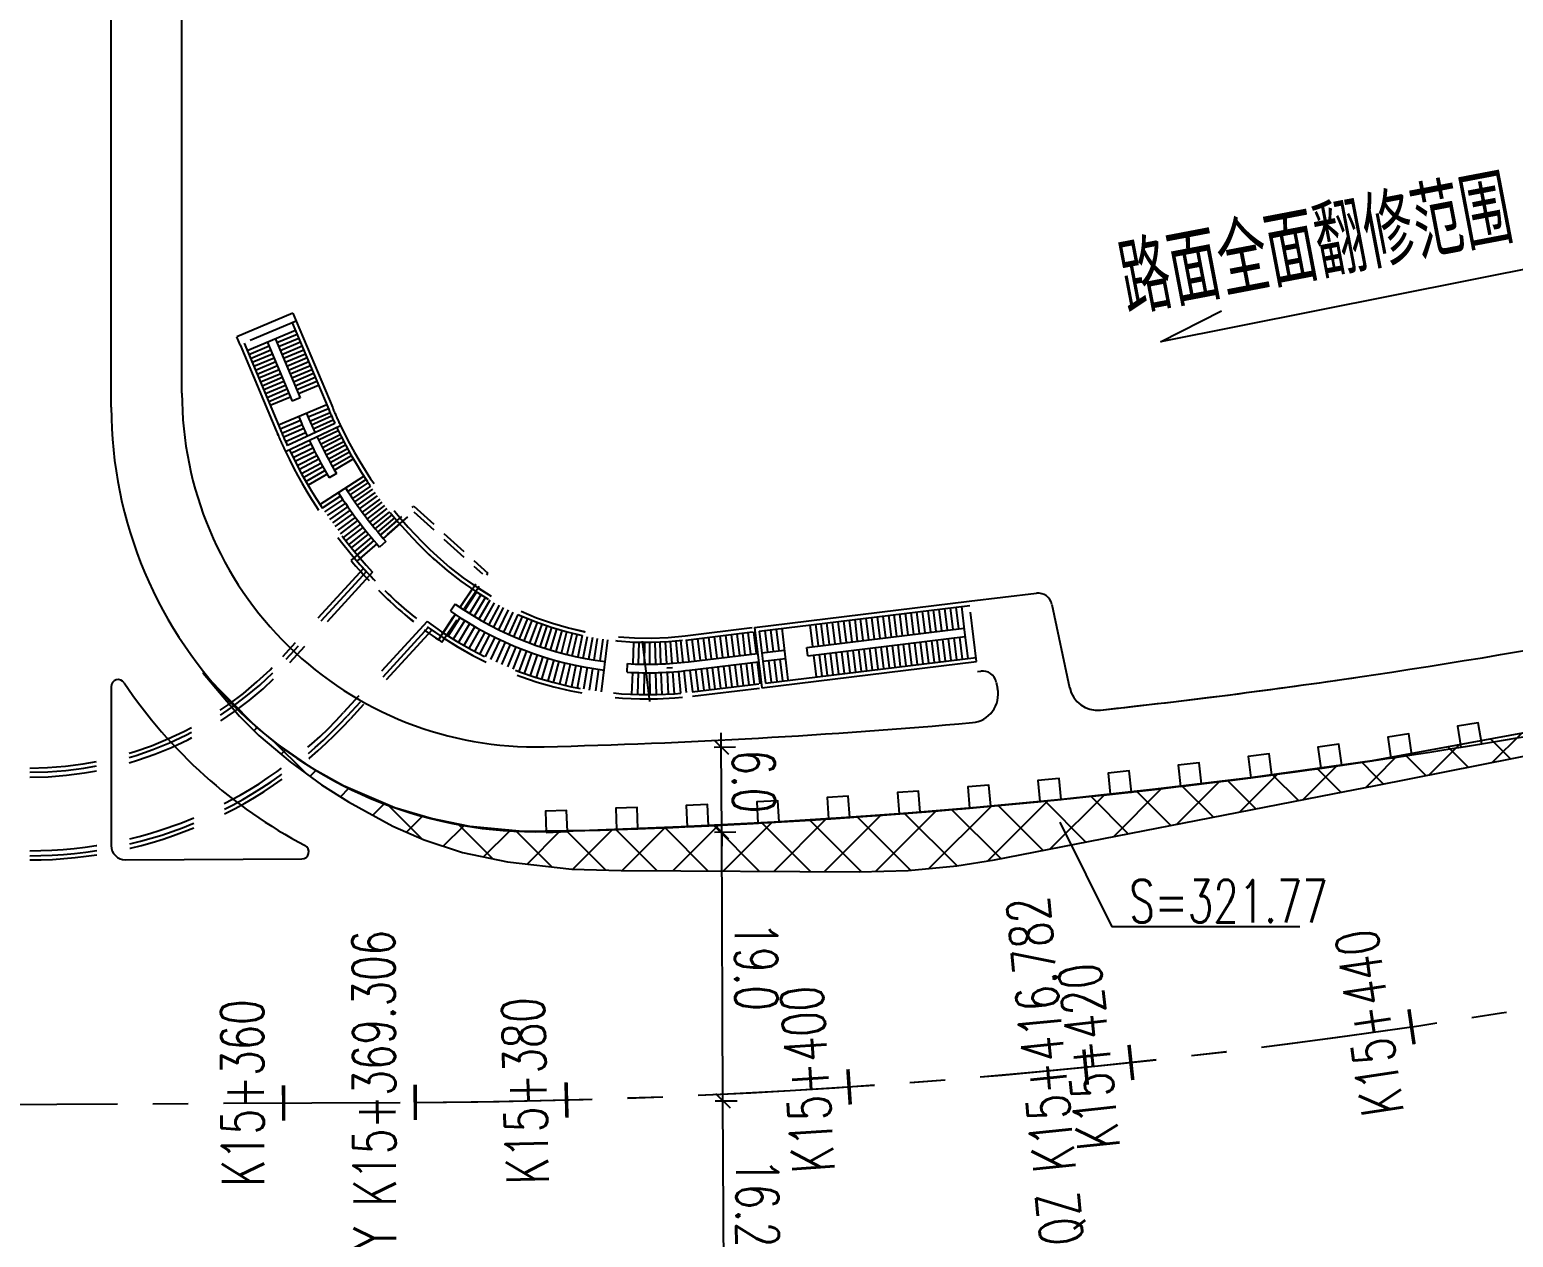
# Model space of a CAD drawing. Extents: x 113363 to 119694, y 18926 to 19620.
# Drawn here: x 119509.2 to 119614.1, y 19284 to 19369.4 of the extents above; entities that cross this region are included whole.
import ezdxf
from ezdxf.enums import TextEntityAlignment as Align

# ---------------------------------------------------------------- set-up
doc = ezdxf.new("R2010")
doc.units = 0
for name, pattern in [('CENTER', [2, 1.25, -0.25, 0.25, -0.25]), ('CONTINOUS', [0]), ('HIDDEN', [9.525, 6.35, -3.175])]:
    doc.linetypes.add(name, pattern=pattern)
for name, color, linetype in [('AXIS', 2, 'Continuous'), ('FW', 4, 'Continuous'), ('SGFW', 4, 'Continuous'), ('SZ-ZH-DIM', 7, 'Continuous'), ('人行道', 1, 'Continuous'), ('地下通道', 6, 'Continuous'), ('对应标注', 1, 'Continuous'), ('树池绿化', 3, 'Continuous'), ('横断面宽度标注', 7, 'Continuous'), ('立道牙', 5, 'Continuous'), ('计量填充层1', 30, 'Continuous'), ('路网新建立道牙', 5, 'Continuous'), ('道路修复区域', 2, 'Continuous')]:
    doc.layers.add(name, color=color, linetype=linetype)
doc.styles.add('hysztext', font='txtd.shx', dxfattribs={"width": 0.7, "bigfont": 'hztxt.shx'})
doc.styles.add('HZTXT', font='ROMANS', dxfattribs={"width": 0.75, "bigfont": 'HZTXT'})
doc.styles.add('txtd', font='txtd.shx', dxfattribs={"width": 0.7, "bigfont": 'hztxt.shx'})
doc.dimstyles.get("Standard").update_dxf_attribs({"dimtxt": 3, "dimasz": 1, "dimexe": 1, "dimexo": 0.625, "dimgap": 0.9, "dimtad": 1, "dimdsep": 46, "dimtxsty": 'txtd', "dimblk": 'OBLIQUE', "dimcen": 0.09, "dimclrd": 256, "dimadec": 0, "dimazin": 0, "dimtfac": 1, "dimtix": 1, "dimtmove": 2, "dimatfit": 3, "dimfxl": 1, "dimtolj": 1, "dimtzin": 0, "dimlwd": -1, "dimarcsym": 0})

# ---------------------------------------------------------------- blocks, each defined once
blk = doc.blocks.new('_Oblique')
at = {"color": 0, "linetype": 'ByBlock', "lineweight": -2}
blk.add_line((-0.5, -0.5), (0.5, 0.5), dxfattribs=at)
blk = doc.blocks.new('*U81')
at = {"layer": '横断面宽度标注', "color": 0, "linetype": 'CONTINOUS', "lineweight": -2, "transparency": 16777216}
for p, q in [((119557.7, 19293.64), (119559.25, 19293.65)), ((119557.78, 19277.39), (119559.33, 19277.4))]:
    blk.add_line(p, q, dxfattribs=at)
at = {"layer": '横断面宽度标注', "linetype": 'CONTINOUS', "transparency": 16777216}
blk.add_line((119558.33, 19277.39), (119558.25, 19293.64), dxfattribs=at)
for p, rotation in [((119558.25, 19293.64), 90.28595695268774), ((119558.33, 19277.39), 270.2859569526877)]:
    blk.add_blockref('_Oblique', p, dxfattribs=dict(at, rotation=rotation))
at = {"layer": '横断面宽度标注', "color": 0, "linetype": 'CONTINOUS', "transparency": 16777216, "insert": (119560.69, 19285.53), "char_height": 3, "width": 0.000000001, "attachment_point": 5, "rotation": 270.286, "style": 'txtd'}
blk.add_mtext('\\A1;16.25', dxfattribs=at)
blk = doc.blocks.new('*U84')
at = {"layer": '横断面宽度标注', "color": 0, "linetype": 'CONTINOUS', "lineweight": -2, "transparency": 16777216}
for p, q in [((119557.64, 19312.64), (119559.16, 19312.65)), ((119557.74, 19293.64), (119559.25, 19293.65))]:
    blk.add_line(p, q, dxfattribs=at)
at = {"layer": '横断面宽度标注', "linetype": 'CONTINOUS', "transparency": 16777216}
blk.add_line((119558.25, 19293.64), (119558.16, 19312.64), dxfattribs=at)
for p, rotation in [((119558.16, 19312.64), 90.28595695268774), ((119558.25, 19293.64), 270.2859569526877)]:
    blk.add_blockref('_Oblique', p, dxfattribs=dict(at, rotation=rotation))
at = {"layer": '横断面宽度标注', "color": 0, "linetype": 'CONTINOUS', "transparency": 16777216, "insert": (119560.6, 19303.15), "char_height": 3, "width": 0.000000001, "attachment_point": 5, "rotation": 270.286, "style": 'txtd'}
blk.add_mtext('\\A1;19.0', dxfattribs=at)
blk = doc.blocks.new('*U85')
at = {"layer": '横断面宽度标注', "linetype": 'CONTINOUS', "transparency": 16777216}
for p, q in [((119558.13, 19318.64), (119558.12, 19319.64)), ((119558.16, 19312.64), (119558.13, 19318.64)), ((119558.16, 19312.64), (119558.16, 19311.64))]:
    blk.add_line(p, q, dxfattribs=at)
at = {"layer": '横断面宽度标注', "color": 0, "linetype": 'CONTINOUS', "lineweight": -2, "transparency": 16777216}
for p, q in [((119557.63, 19318.64), (119559.13, 19318.65)), ((119557.66, 19312.64), (119559.16, 19312.65))]:
    blk.add_line(p, q, dxfattribs=at)
at = {"layer": '横断面宽度标注', "linetype": 'CONTINOUS', "transparency": 16777216}
for p, rotation in [((119558.13, 19318.64), 270.2859569526877), ((119558.16, 19312.64), 90.28595695268774)]:
    blk.add_blockref('_Oblique', p, dxfattribs=dict(at, rotation=rotation))
at = {"layer": '横断面宽度标注', "color": 0, "linetype": 'CONTINOUS', "transparency": 16777216, "insert": (119560.43, 19316.22), "char_height": 3, "width": 0.000000001, "attachment_point": 5, "rotation": 270.286, "style": 'txtd'}
blk.add_mtext('\\A1;6.0', dxfattribs=at)
blk = doc.blocks.new('11')
at = {"layer": '树池绿化', "linetype": 'CONTINOUS'}
blk.add_lwpolyline([(0, 0), (1.5, 0), (1.5, 1.5), (0, 1.5)], close=True, dxfattribs=at)

msp = doc.modelspace()

# ---------------------------------------------------------------- hatches: boundary and pattern name
at = {"layer": '计量填充层1'}
h = msp.add_hatch(dxfattribs=at)
h.set_pattern_fill('NET', color=256, scale=0.8, angle=45, style=0)
edge = h.paths.add_edge_path()
edge.add_line((119604.157, 19317.67), (119595.52, 19316.476))
edge.add_line((119595.52, 19316.476), (119588.83, 19315.661))
edge.add_line((119588.83, 19315.661), (119582.191, 19314.946))
edge.add_line((119582.191, 19314.946), (119576.162, 19314.377))
edge.add_line((119576.162, 19314.377), (119571.341, 19313.978))
edge.add_line((119571.341, 19313.978), (119567.328, 19313.682))
edge.add_line((119567.328, 19313.682), (119561.858, 19313.333))
edge.add_line((119561.858, 19313.333), (119555.295, 19312.998))
edge.add_line((119555.295, 19312.998), (119548.815, 19312.754))
edge.add_line((119548.815, 19312.754), (119544.105, 19312.673))
edge.add_line((119544.105, 19312.673), (119540.348, 19313.023))
edge.add_line((119540.348, 19313.023), (119537.609, 19313.585))
edge.add_line((119537.609, 19313.585), (119535.046, 19314.36))
edge.add_line((119535.046, 19314.36), (119531.411, 19315.914))
edge.add_line((119531.411, 19315.914), (119529.349, 19317.066))
edge.add_line((119529.349, 19317.066), (119526.665, 19318.915))
edge.add_line((119526.665, 19318.915), (119525.223, 19320.102))
edge.add_line((119525.223, 19320.102), (119521.511, 19323.87))
edge.add_line((119521.511, 19323.87), (119524.061, 19320.838))
edge.add_line((119524.061, 19320.838), (119525.437, 19319.472))
edge.add_line((119525.437, 19319.472), (119527.648, 19317.608))
edge.add_line((119527.648, 19317.608), (119529.872, 19315.969))
edge.add_line((119529.872, 19315.969), (119531.786, 19314.77))
edge.add_line((119531.786, 19314.77), (119534.902, 19313.059))
edge.add_line((119534.902, 19313.059), (119537.117, 19312.083))
edge.add_line((119537.117, 19312.083), (119539.832, 19311.193))
edge.add_line((119539.832, 19311.193), (119543.024, 19310.538))
edge.add_line((119543.024, 19310.538), (119547.554, 19310.013))
edge.add_line((119547.554, 19310.013), (119551.056, 19309.912))
edge.add_line((119551.056, 19309.912), (119567.904, 19309.831))
edge.add_line((119567.904, 19309.831), (119571.348, 19309.91))
edge.add_line((119571.348, 19309.91), (119574.777, 19310.241))
edge.add_line((119574.777, 19310.241), (119577.44, 19310.671))
edge.add_line((119577.44, 19310.671), (119601.375, 19315.336))
edge.add_line((119601.375, 19315.336), (119604.412, 19315.937))
at = {"layer": '道路修复区域'}
h = msp.add_hatch(dxfattribs=at)
h.set_pattern_fill('NET', color=30, scale=0.8, angle=45, style=0)
edge = h.paths.add_edge_path()
edge.add_line((119604.251, 19317.027), (119604.412, 19315.937))
edge.add_line((119604.412, 19315.937), (119638.91, 19322.76))
edge.add_line((119638.91, 19322.76), (119644.457, 19323.804))
edge.add_line((119644.457, 19323.804), (119647.627, 19324.401))
edge.add_line((119647.627, 19324.401), (119649.781, 19324.871))
edge.add_line((119649.781, 19324.871), (119651.794, 19326.133))
edge.add_line((119651.794, 19326.133), (119653.74, 19328.124))
edge.add_line((119653.74, 19328.124), (119655.349, 19331.114))
edge.add_line((119655.349, 19331.114), (119655.857, 19333.187))
edge.add_line((119655.857, 19333.187), (119655.941, 19335.727))
edge.add_line((119655.941, 19335.727), (119655.829, 19344.553))
edge.add_line((119655.829, 19344.553), (119654.9, 19344.688))
edge.add_line((119654.9, 19344.688), (119654.89, 19338.96))
edge.add_line((119654.89, 19338.96), (119654.716, 19337.171))
edge.add_line((119654.716, 19337.171), (119654.399, 19335.666))
edge.add_line((119654.399, 19335.666), (119653.912, 19334.157))
edge.add_line((119653.912, 19334.157), (119653.069, 19332.33))
edge.add_line((119653.069, 19332.33), (119651.721, 19330.277))
edge.add_line((119651.721, 19330.277), (119650.343, 19328.744))
edge.add_line((119650.343, 19328.744), (119648.645, 19327.325))
edge.add_line((119648.645, 19327.325), (119645.98, 19325.799))
edge.add_line((119645.98, 19325.799), (119642.825, 19324.799))
edge.add_line((119642.825, 19324.799), (119604.157, 19317.67))

# ---------------------------------------------------------------- linework, layer by layer
at = {"layer": 'AXIS', "color": 211, "linetype": 'CENTER', "ltscale": 10}
msp.add_line((113543.008, 19263.619), (119536.495, 19293.532), dxfattribs=at)
for end in [281.16658, 281.16658, 278.38687, 278.38687]:
    msp.add_arc((119534, 19793.526), 500, 270.28596, end, dxfattribs=at)
at = {"layer": 'FW', "linetype": 'CONTINOUS'}
for p, q in [((119617.097, 19352.851), (119589.174, 19347.296)), ((119589.174, 19347.296), (119593.489, 19349.473))]:
    msp.add_line(p, q, dxfattribs=at)
at = {"layer": 'SZ-ZH-DIM'}
for points in [[(119606.746, 19300.11, 0.25, 0.25, 0), (119607.11, 19297.636, 0.25, 0.25, 0)], [(119606.746, 19300.11, 0.25, 0.25, 0), (119607.11, 19297.636, 0.25, 0.25, 0)], [(119583.763, 19297.265, 0.25, 0.25, 0), (119584.013, 19294.777, 0.25, 0.25, 0)], [(119586.956, 19297.595, 0.25, 0.25, 0), (119587.222, 19295.109, 0.25, 0.25, 0)], [(119547.155, 19294.949, 0.25, 0.25, 0), (119547.22, 19292.45, 0.25, 0.25, 0)], [(119567.082, 19295.874, 0.25, 0.25, 0), (119567.248, 19293.38, 0.25, 0.25, 0)], [(119527.183, 19294.736, 0.25, 0.25, 0), (119527.195, 19292.236, 0.25, 0.25, 0)], [(119536.489, 19294.782, 0.25, 0.25, 0), (119536.501, 19292.282, 0.25, 0.25, 0)]]:
    msp.add_lwpolyline(points, format="xyseb", dxfattribs=at)
at = {"layer": '人行道'}
for p, q in [((119520, 19343.66), (119520, 19447.338)), ((119575.666, 19328.957), (119580.414, 19329.512)), ((119581.508, 19328.727), (119582.76, 19322.837)), ((119576.246, 19323.991), (119576.47, 19324.017)), ((119577.565, 19323.232), (119577.66, 19322.784))]:
    msp.add_line(p, q, dxfattribs=at)
for centre, radius, start, end in [((119545, 19343.66), 25, 180, 271.40073), ((119580.53, 19328.519), 1, 12.00007, 96.66809), ((119534, 19793.526), 475, 276.1553, 281.16658), ((119576.587, 19323.024), 1, 12.00007, 96.66809), ((119534, 19793.526), 475, 276.1553, 278.38687), ((119575.704, 19322.368), 2, 275.05827, 12.00007), ((119584.717, 19323.253), 2, 192.00007, 276.1553), ((119534, 19793.526), 475, 271.40073, 275.05827)]:
    msp.add_arc(centre, radius, start, end, dxfattribs=at)
at = {"layer": '地下通道', "linetype": 'Continuous', "ltscale": 0.0045}
for p, q in [((119527.844, 19349.306), (119523.88, 19347.64)), ((119527.844, 19349.306), (119528.076, 19348.753)), ((119524.112, 19347.087), (119523.88, 19347.64)), ((119528.032, 19348.083), (119524.621, 19346.65)), ((119526.603, 19347.483), (119528.346, 19343.334)), ((119528.148, 19347.807), (119526.719, 19347.206)), ((119528.265, 19347.53), (119526.836, 19346.93)), ((119526.166, 19346.974), (119524.737, 19346.374)), ((119526.282, 19346.697), (119524.853, 19346.097)), ((119526.399, 19346.421), (119524.97, 19345.821)), ((119526.05, 19347.251), (119527.793, 19343.102)), ((119528.381, 19347.254), (119526.952, 19346.653)), ((119528.497, 19346.977), (119527.068, 19346.377)), ((119528.613, 19346.701), (119527.184, 19346.1)), ((119528.729, 19346.424), (119527.3, 19345.824)), ((119526.515, 19346.144), (119525.086, 19345.544)), ((119526.631, 19345.868), (119525.202, 19345.267)), ((119526.747, 19345.591), (119525.318, 19344.991)), ((119526.864, 19345.315), (119525.435, 19344.714)), ((119528.846, 19346.147), (119527.417, 19345.547)), ((119528.962, 19345.871), (119527.533, 19345.27)), ((119529.078, 19345.594), (119527.649, 19344.994)), ((119529.194, 19345.318), (119527.765, 19344.717)), ((119526.98, 19345.038), (119525.551, 19344.438)), ((119527.096, 19344.761), (119525.667, 19344.161)), ((119527.212, 19344.485), (119525.783, 19343.884)), ((119529.31, 19345.041), (119527.882, 19344.441)), ((119529.427, 19344.765), (119527.998, 19344.164)), ((119529.543, 19344.488), (119528.114, 19343.888)), ((119527.328, 19344.208), (119525.899, 19343.608)), ((119527.445, 19343.932), (119526.016, 19343.331)), ((119527.561, 19343.655), (119526.132, 19343.055)), ((119527.677, 19343.379), (119526.248, 19342.778)), ((119528.346, 19343.334), (119527.793, 19343.102)), ((119529.659, 19344.211), (119528.23, 19343.611)), ((119530.24, 19342.829), (119526.829, 19341.395)), ((119530.356, 19342.552), (119528.927, 19341.952)), ((119529.044, 19341.677), (119530.468, 19342.288)), ((119528.374, 19341.719), (119526.945, 19341.119)), ((119527.068, 19340.83), (119528.492, 19341.441)), ((119528.613, 19341.163), (119527.194, 19340.539)), ((119530.581, 19342.029), (119529.162, 19341.405)), ((119529.283, 19341.133), (119530.696, 19341.771)), ((119527.323, 19340.249), (119528.736, 19340.887)), ((119574.708, 19328.538), (119574.895, 19326.999)), ((119575.105, 19328.586), (119575.328, 19326.75)), ((119566.369, 19327.522), (119566.557, 19325.984)), ((119566.766, 19327.571), (119566.954, 19326.032)), ((119567.163, 19327.619), (119567.351, 19326.081)), ((119567.56, 19327.668), (119567.748, 19326.129)), ((119567.957, 19327.716), (119568.145, 19326.177)), ((119568.355, 19327.764), (119568.542, 19326.226)), ((119568.752, 19327.813), (119568.939, 19326.274)), ((119569.149, 19327.861), (119569.336, 19326.322)), ((119569.546, 19327.909), (119569.733, 19326.371)), ((119569.943, 19327.958), (119570.13, 19326.419)), ((119570.34, 19328.006), (119570.527, 19326.467)), ((119570.737, 19328.054), (119570.924, 19326.516)), ((119571.134, 19328.103), (119571.321, 19326.564)), ((119571.531, 19328.151), (119571.718, 19326.613)), ((119571.928, 19328.2), (119572.116, 19326.661)), ((119572.325, 19328.248), (119572.513, 19326.709)), ((119572.722, 19328.296), (119572.91, 19326.758)), ((119573.119, 19328.345), (119573.307, 19326.806)), ((119573.516, 19328.393), (119573.704, 19326.854)), ((119573.913, 19328.441), (119574.101, 19326.903)), ((119574.31, 19328.49), (119574.498, 19326.951)), ((119561.207, 19326.894), (119561.395, 19325.355)), ((119561.604, 19326.942), (119561.792, 19325.403)), ((119562.001, 19326.99), (119562.189, 19325.452)), ((119562.399, 19327.039), (119562.846, 19323.366)), ((119564.174, 19325.694), (119575.292, 19327.048)), ((119564.247, 19325.098), (119575.364, 19326.452)), ((119564.384, 19327.281), (119564.571, 19325.742)), ((119564.781, 19327.329), (119564.968, 19325.79)), ((119565.178, 19327.377), (119565.365, 19325.839)), ((119565.575, 19327.426), (119565.762, 19325.887)), ((119565.972, 19327.474), (119566.16, 19325.935)), ((119575.328, 19326.75), (119575.552, 19324.914)), ((119564.247, 19325.098), (119564.174, 19325.694)), ((119566.629, 19325.388), (119566.817, 19323.85)), ((119567.026, 19325.437), (119567.214, 19323.898)), ((119567.423, 19325.485), (119567.611, 19323.946)), ((119567.82, 19325.533), (119568.008, 19323.995)), ((119568.217, 19325.582), (119568.405, 19324.043)), ((119568.614, 19325.63), (119568.802, 19324.091)), ((119569.012, 19325.678), (119569.199, 19324.14)), ((119569.409, 19325.727), (119569.596, 19324.188)), ((119569.806, 19325.775), (119569.993, 19324.236)), ((119570.203, 19325.823), (119570.39, 19324.285)), ((119570.6, 19325.872), (119570.787, 19324.333)), ((119570.997, 19325.92), (119571.184, 19324.382)), ((119571.394, 19325.969), (119571.581, 19324.43)), ((119571.791, 19326.017), (119571.978, 19324.478)), ((119572.188, 19326.065), (119572.375, 19324.527)), ((119572.585, 19326.114), (119572.773, 19324.575)), ((119572.982, 19326.162), (119573.17, 19324.623)), ((119573.379, 19326.21), (119573.567, 19324.672)), ((119573.776, 19326.259), (119573.964, 19324.72)), ((119574.173, 19326.307), (119574.361, 19324.769)), ((119574.57, 19326.356), (119574.758, 19324.817)), ((119574.968, 19326.404), (119575.155, 19324.865)), ((119561.467, 19324.759), (119561.655, 19323.221)), ((119561.864, 19324.808), (119562.052, 19323.269)), ((119562.261, 19324.856), (119562.449, 19323.318)), ((119564.644, 19325.146), (119564.831, 19323.608)), ((119565.041, 19325.195), (119565.228, 19323.656)), ((119565.438, 19325.243), (119565.625, 19323.704)), ((119565.835, 19325.291), (119566.022, 19323.753)), ((119566.232, 19325.34), (119566.42, 19323.801))]:
    msp.add_line(p, q, dxfattribs=at)
at = {"layer": '地下通道', "linetype": 'HIDDEN', "ltscale": 0.555}
for p, q in [((119528.076, 19348.753), (119524.112, 19347.087)), ((119576.182, 19324.688), (119575.666, 19328.957))]:
    msp.add_line(p, q, dxfattribs=at)
at = {"layer": '地下通道', "linetype": 'Continuous', "ltscale": 5}
for p, q in [((119527.8, 19348.637), (119530.379, 19342.497)), ((119528.076, 19348.753), (119530.656, 19342.614)), ((119524.112, 19347.087), (119526.692, 19340.948)), ((119524.389, 19347.203), (119526.968, 19341.064))]:
    msp.add_line(p, q, dxfattribs=at)
at = {"layer": '地下通道'}
for p, q in [((119527.319, 19339.544), (119531.204, 19341.386)), ((119530.813, 19341.514), (119527.455, 19339.96))]:
    msp.add_line(p, q, dxfattribs=at)
at = {"layer": '地下通道', "ltscale": 0.0045}
for p, q in [((119531.055, 19341.003), (119529.661, 19340.326)), ((119529.792, 19340.059), (119531.18, 19340.749)), ((119531.307, 19340.497), (119529.926, 19339.794)), ((119530.062, 19339.529), (119531.437, 19340.245)), ((119529.121, 19340.064), (119527.727, 19339.387)), ((119527.867, 19339.102), (119529.255, 19339.792)), ((119529.391, 19339.522), (119528.01, 19338.819)), ((119528.155, 19338.537), (119529.53, 19339.252)), ((119531.568, 19339.995), (119530.2, 19339.266)), ((119530.341, 19339.005), (119531.702, 19339.746)), ((119531.839, 19339.499), (119530.485, 19338.745)), ((119530.63, 19338.486), (119531.977, 19339.252)), ((119529.671, 19338.984), (119528.303, 19338.256)), ((119528.453, 19337.976), (119529.814, 19338.718)), ((119529.96, 19338.453), (119528.606, 19337.699)), ((119528.762, 19337.422), (119530.109, 19338.189)), ((119530.927, 19337.976), (119530.408, 19337.674)), ((119532.118, 19339.007), (119530.779, 19338.228)), ((119530.26, 19337.926), (119528.92, 19337.147)), ((119529.749, 19335.795), (119532.857, 19337.802)), ((119533.012, 19337.566), (119531.718, 19336.712)), ((119531.883, 19336.465), (119533.169, 19337.33)), ((119533.327, 19337.097), (119532.05, 19336.219)), ((119531.217, 19336.382), (119529.923, 19335.529)), ((119530.099, 19335.265), (119531.385, 19336.13)), ((119531.555, 19335.88), (119530.277, 19335.003)), ((119532.219, 19335.975), (119533.489, 19336.864)), ((119533.652, 19336.633), (119532.391, 19335.732)), ((119532.564, 19335.491), (119533.817, 19336.404)), ((119533.985, 19336.176), (119532.741, 19335.252)), ((119532.919, 19335.014), (119534.154, 19335.95)), ((119530.458, 19334.742), (119531.727, 19335.631)), ((119531.902, 19335.384), (119530.641, 19334.483)), ((119530.827, 19334.225), (119532.079, 19335.138)), ((119532.259, 19334.894), (119531.015, 19333.97)), ((119534.326, 19335.726), (119533.099, 19334.778)), ((119533.282, 19334.544), (119534.5, 19335.503)), ((119534.676, 19335.281), (119533.467, 19334.311)), ((119533.654, 19334.08), (119534.854, 19335.062)), ((119535.034, 19334.844), (119533.844, 19333.851)), ((119531.205, 19333.716), (119532.441, 19334.652)), ((119532.625, 19334.411), (119531.398, 19333.464)), ((119531.593, 19333.214), (119532.811, 19334.173)), ((119532.999, 19333.936), (119531.79, 19332.965)), ((119534.035, 19333.624), (119535.216, 19334.628)), ((119535.4, 19334.413), (119534.228, 19333.398)), ((119531.99, 19332.719), (119533.19, 19333.7)), ((119533.383, 19333.467), (119532.192, 19332.474)), ((119532.397, 19332.232), (119533.578, 19333.235)), ((119533.775, 19333.005), (119532.603, 19331.991)), ((119534.424, 19333.175), (119533.97, 19332.782)), ((119540.515, 19329.808), (119539.654, 19328.518)), ((119539.985, 19328.302), (119540.824, 19329.605)), ((119539.324, 19328.743), (119538.99, 19328.244)), ((119541.136, 19329.407), (119540.319, 19328.091)), ((119540.656, 19327.885), (119541.452, 19329.215)), ((119541.77, 19329.028), (119540.996, 19327.685)), ((119541.34, 19327.491), (119542.092, 19328.847)), ((119542.416, 19328.67), (119541.688, 19327.302)), ((119539.321, 19328.019), (119538.46, 19326.73)), ((119538.82, 19326.494), (119539.66, 19327.797)), ((119540.002, 19327.581), (119539.184, 19326.264)), ((119542.038, 19327.119), (119542.744, 19328.499)), ((119543.074, 19328.334), (119542.391, 19326.942)), ((119542.747, 19326.771), (119543.407, 19328.174)), ((119543.742, 19328.019), (119543.106, 19326.606)), ((119543.467, 19326.447), (119544.08, 19327.87)), ((119544.421, 19327.727), (119543.831, 19326.293)), ((119544.198, 19326.146), (119544.764, 19327.589)), ((119539.552, 19326.04), (119540.348, 19327.37)), ((119540.697, 19327.165), (119539.923, 19325.822)), ((119540.298, 19325.61), (119541.05, 19326.966)), ((119541.405, 19326.773), (119540.677, 19325.405)), ((119541.058, 19325.205), (119541.764, 19326.585)), ((119545.109, 19327.457), (119544.567, 19326.005)), ((119544.938, 19325.87), (119545.456, 19327.331)), ((119545.805, 19327.21), (119545.311, 19325.741)), ((119545.687, 19325.618), (119546.156, 19327.096)), ((119546.064, 19325.502), (119546.509, 19326.987)), ((119546.864, 19326.884), (119546.444, 19325.392)), ((119546.825, 19325.288), (119547.22, 19326.787)), ((119547.578, 19326.695), (119547.208, 19325.19)), ((119547.592, 19325.099), (119547.938, 19326.61)), ((119548.298, 19326.531), (119547.978, 19325.014)), ((119548.365, 19324.936), (119548.66, 19326.457)), ((119557.634, 19326.458), (119557.821, 19324.92)), ((119558.031, 19326.507), (119558.218, 19324.968)), ((119558.428, 19326.555), (119558.615, 19325.016)), ((119558.825, 19326.603), (119559.012, 19325.065)), ((119559.222, 19326.652), (119559.409, 19325.113)), ((119559.619, 19326.7), (119559.806, 19325.162)), ((119560.016, 19326.749), (119560.204, 19325.21)), ((119560.413, 19326.797), (119560.601, 19325.258)), ((119542.126, 19326.404), (119541.443, 19325.012)), ((119541.831, 19324.826), (119542.491, 19326.228)), ((119542.859, 19326.059), (119542.223, 19324.646)), ((119542.617, 19324.472), (119543.23, 19325.896)), ((119543.603, 19325.738), (119543.013, 19324.305)), ((119543.413, 19324.144), (119543.979, 19325.588)), ((119544.357, 19325.443), (119543.815, 19323.991)), ((119549.023, 19326.39), (119548.753, 19324.864)), ((119549.143, 19324.798), (119549.388, 19326.329)), ((119549.753, 19326.273), (119549.534, 19324.739)), ((119549.656, 19322.553), (119550.119, 19326.224)), ((119551.893, 19324.52), (119551.959, 19326.069)), ((119552.287, 19324.507), (119552.328, 19326.056)), ((119552.697, 19326.05), (119552.682, 19324.5)), ((119553.077, 19324.499), (119553.067, 19326.049)), ((119553.436, 19326.055), (119553.472, 19324.505)), ((119553.867, 19324.518), (119553.805, 19326.066)), ((119554.174, 19326.084), (119554.262, 19324.537)), ((119554.656, 19324.562), (119554.543, 19326.108)), ((119554.911, 19326.138), (119555.05, 19324.594)), ((119555.443, 19324.633), (119555.279, 19326.174)), ((119555.648, 19326.217), (119555.836, 19324.678)), ((119556.045, 19326.265), (119556.233, 19324.726)), ((119556.443, 19326.313), (119556.63, 19324.775)), ((119556.84, 19326.362), (119557.027, 19324.823)), ((119557.237, 19326.41), (119557.424, 19324.871)), ((119544.22, 19323.843), (119544.738, 19325.304)), ((119545.12, 19325.172), (119544.627, 19323.703)), ((119545.505, 19325.047), (119545.036, 19323.569)), ((119545.448, 19323.442), (119545.892, 19324.927)), ((119546.281, 19324.814), (119545.861, 19323.322)), ((119546.277, 19323.209), (119546.672, 19324.708)), ((119547.064, 19324.608), (119546.694, 19323.103)), ((119547.113, 19323.003), (119547.458, 19324.514)), ((119547.854, 19324.427), (119547.533, 19322.911)), ((119547.955, 19322.825), (119548.251, 19324.347)), ((119551.468, 19323.941), (119551.493, 19324.541)), ((119558.291, 19324.373), (119558.478, 19322.834)), ((119558.688, 19324.421), (119558.875, 19322.882)), ((119559.085, 19324.469), (119559.272, 19322.931)), ((119559.482, 19324.518), (119559.669, 19322.979)), ((119559.879, 19324.566), (119560.066, 19323.027)), ((119560.276, 19324.614), (119560.464, 19323.076)), ((119560.673, 19324.663), (119560.861, 19323.124)), ((119548.649, 19324.273), (119548.379, 19322.747)), ((119548.803, 19322.675), (119549.048, 19324.206)), ((119549.449, 19324.145), (119549.229, 19322.611)), ((119551.801, 19322.372), (119551.867, 19323.921)), ((119552.231, 19322.357), (119552.272, 19323.907)), ((119552.677, 19323.9), (119552.662, 19322.35)), ((119553.092, 19322.349), (119553.082, 19323.899)), ((119553.487, 19323.905), (119553.523, 19322.356)), ((119553.953, 19322.369), (119553.891, 19323.918)), ((119554.279, 19324.237), (119554.678, 19324.263)), ((119554.296, 19323.938), (119554.383, 19322.39)), ((119554.813, 19322.418), (119554.7, 19323.964)), ((119555.103, 19323.997), (119555.242, 19322.453)), ((119555.671, 19322.495), (119555.507, 19324.036)), ((119555.908, 19324.082), (119556.096, 19322.544)), ((119556.305, 19324.131), (119556.493, 19322.592)), ((119556.703, 19324.179), (119556.89, 19322.64)), ((119557.1, 19324.227), (119557.287, 19322.689)), ((119557.497, 19324.276), (119557.684, 19322.737)), ((119557.894, 19324.324), (119558.081, 19322.786))]:
    msp.add_line(p, q, dxfattribs=at)
at = {"layer": '地下通道', "linetype": 'HIDDEN', "ltscale": 0.3}
for p, q in [((119531.954, 19331.826), (119536.387, 19335.664)), ((119532.376, 19331.794), (119536.383, 19335.264)), ((119536.383, 19335.264), (119541.237, 19330.889)), ((119536.387, 19335.664), (119541.631, 19330.938)), ((119538.127, 19326.231), (119541.237, 19330.889)), ((119538.377, 19326.065), (119541.631, 19330.938))]:
    msp.add_line(p, q, dxfattribs=at)
at = {"layer": '地下通道', "linetype": 'HIDDEN', "ltscale": 0.75}
for p, q in [((119532.835, 19331.275), (119527.113, 19325.03)), ((119533.038, 19331.052), (119527.334, 19324.827)), ((119533.48, 19331.017), (119527.592, 19324.591)), ((119537.335, 19327.526), (119531.426, 19321.078)), ((119537.414, 19327.095), (119531.684, 19320.841)), ((119537.659, 19326.918), (119531.905, 19320.639)), ((119555.577, 19326.51), (119560.476, 19327.107)), ((119555.613, 19326.212), (119560.512, 19326.809)), ((119556.061, 19322.539), (119560.96, 19323.136)), ((119556.097, 19322.242), (119560.996, 19322.838))]:
    msp.add_line(p, q, dxfattribs=at)
at = {"layer": '地下通道', "linetype": 'Continuous', "ltscale": 0.08}
for p, q in [((119560.476, 19327.107), (119575.666, 19328.957)), ((119560.81, 19326.845), (119575.702, 19328.659)), ((119560.476, 19327.107), (119560.996, 19322.838)), ((119560.81, 19326.845), (119561.258, 19323.172)), ((119552.535, 19326.14), (119553.055, 19321.871)), ((119560.996, 19322.838), (119576.182, 19324.688)), ((119561.258, 19323.172), (119576.146, 19324.986))]:
    msp.add_line(p, q, dxfattribs=at)
at = {"layer": '地下通道', "linetype": 'Continuous', "ltscale": 0.0045}
for points in [[(119527.844, 19349.306), (119523.88, 19347.64)], [(119527.844, 19349.306), (119528.076, 19348.753)], [(119524.112, 19347.087), (119523.88, 19347.64)], [(119528.032, 19348.083), (119524.621, 19346.65)], [(119526.603, 19347.483), (119528.346, 19343.334)], [(119528.148, 19347.807), (119526.719, 19347.206)], [(119528.265, 19347.53), (119526.836, 19346.93)], [(119526.166, 19346.974), (119524.737, 19346.374)], [(119526.282, 19346.697), (119524.853, 19346.097)], [(119526.399, 19346.421), (119524.97, 19345.821)], [(119526.05, 19347.251), (119527.793, 19343.102)], [(119528.381, 19347.254), (119526.952, 19346.653)], [(119528.497, 19346.977), (119527.068, 19346.377)], [(119528.613, 19346.701), (119527.184, 19346.1)], [(119528.729, 19346.424), (119527.3, 19345.824)], [(119526.515, 19346.144), (119525.086, 19345.544)], [(119526.631, 19345.868), (119525.202, 19345.267)], [(119526.747, 19345.591), (119525.318, 19344.991)], [(119526.864, 19345.315), (119525.435, 19344.714)], [(119528.846, 19346.147), (119527.417, 19345.547)], [(119528.962, 19345.871), (119527.533, 19345.27)], [(119529.078, 19345.594), (119527.649, 19344.994)], [(119529.194, 19345.318), (119527.765, 19344.717)], [(119526.98, 19345.038), (119525.551, 19344.438)], [(119527.096, 19344.761), (119525.667, 19344.161)], [(119527.212, 19344.485), (119525.783, 19343.884)], [(119529.31, 19345.041), (119527.882, 19344.441)], [(119529.427, 19344.765), (119527.998, 19344.164)], [(119529.543, 19344.488), (119528.114, 19343.888)], [(119527.328, 19344.208), (119525.899, 19343.608)], [(119527.445, 19343.932), (119526.016, 19343.331)], [(119527.561, 19343.655), (119526.132, 19343.055)], [(119527.677, 19343.379), (119526.248, 19342.778)], [(119528.346, 19343.334), (119527.793, 19343.102)], [(119529.659, 19344.211), (119528.23, 19343.611)], [(119530.24, 19342.829), (119526.829, 19341.395)], [(119530.356, 19342.552), (119528.927, 19341.952)], [(119529.044, 19341.677), (119530.468, 19342.288)], [(119528.374, 19341.719), (119526.945, 19341.119)], [(119527.068, 19340.83), (119528.492, 19341.441)], [(119528.613, 19341.163), (119527.194, 19340.539)], [(119530.581, 19342.029), (119529.162, 19341.405)], [(119529.283, 19341.133), (119530.696, 19341.771)], [(119527.323, 19340.249), (119528.736, 19340.887)], [(119574.708, 19328.538), (119574.895, 19326.999)], [(119575.105, 19328.586), (119575.328, 19326.75)], [(119566.369, 19327.522), (119566.557, 19325.984)], [(119566.766, 19327.571), (119566.954, 19326.032)], [(119567.163, 19327.619), (119567.351, 19326.081)], [(119567.56, 19327.668), (119567.748, 19326.129)], [(119567.957, 19327.716), (119568.145, 19326.177)], [(119568.355, 19327.764), (119568.542, 19326.226)], [(119568.752, 19327.813), (119568.939, 19326.274)], [(119569.149, 19327.861), (119569.336, 19326.322)], [(119569.546, 19327.909), (119569.733, 19326.371)], [(119569.943, 19327.958), (119570.13, 19326.419)], [(119570.34, 19328.006), (119570.527, 19326.467)], [(119570.737, 19328.054), (119570.924, 19326.516)], [(119571.134, 19328.103), (119571.321, 19326.564)], [(119571.531, 19328.151), (119571.718, 19326.613)], [(119571.928, 19328.2), (119572.116, 19326.661)], [(119572.325, 19328.248), (119572.513, 19326.709)], [(119572.722, 19328.296), (119572.91, 19326.758)], [(119573.119, 19328.345), (119573.307, 19326.806)], [(119573.516, 19328.393), (119573.704, 19326.854)], [(119573.913, 19328.441), (119574.101, 19326.903)], [(119574.31, 19328.49), (119574.498, 19326.951)], [(119561.207, 19326.894), (119561.395, 19325.355)], [(119561.604, 19326.942), (119561.792, 19325.403)], [(119562.001, 19326.99), (119562.189, 19325.452)], [(119562.399, 19327.039), (119562.846, 19323.366)], [(119564.174, 19325.694), (119575.292, 19327.048)], [(119564.247, 19325.098), (119575.364, 19326.452)], [(119564.384, 19327.281), (119564.571, 19325.742)], [(119564.781, 19327.329), (119564.968, 19325.79)], [(119565.178, 19327.377), (119565.365, 19325.839)], [(119565.575, 19327.426), (119565.762, 19325.887)], [(119565.972, 19327.474), (119566.16, 19325.935)], [(119575.328, 19326.75), (119575.552, 19324.914)], [(119560.998, 19325.307), (119562.586, 19325.5)], [(119560.998, 19325.307), (119562.586, 19325.5)], [(119564.247, 19325.098), (119564.174, 19325.694)], [(119566.629, 19325.388), (119566.817, 19323.85)], [(119567.026, 19325.437), (119567.214, 19323.898)], [(119567.423, 19325.485), (119567.611, 19323.946)], [(119567.82, 19325.533), (119568.008, 19323.995)], [(119568.217, 19325.582), (119568.405, 19324.043)], [(119568.614, 19325.63), (119568.802, 19324.091)], [(119569.012, 19325.678), (119569.199, 19324.14)], [(119569.409, 19325.727), (119569.596, 19324.188)], [(119569.806, 19325.775), (119569.993, 19324.236)], [(119570.203, 19325.823), (119570.39, 19324.285)], [(119570.6, 19325.872), (119570.787, 19324.333)], [(119570.997, 19325.92), (119571.184, 19324.382)], [(119571.394, 19325.969), (119571.581, 19324.43)], [(119571.791, 19326.017), (119571.978, 19324.478)], [(119572.188, 19326.065), (119572.375, 19324.527)], [(119572.585, 19326.114), (119572.773, 19324.575)], [(119572.982, 19326.162), (119573.17, 19324.623)], [(119573.379, 19326.21), (119573.567, 19324.672)], [(119573.776, 19326.259), (119573.964, 19324.72)], [(119574.173, 19326.307), (119574.361, 19324.769)], [(119574.57, 19326.356), (119574.758, 19324.817)], [(119574.968, 19326.404), (119575.155, 19324.865)], [(119561.07, 19324.711), (119562.659, 19324.905)], [(119561.07, 19324.711), (119562.659, 19324.905)], [(119561.467, 19324.759), (119561.655, 19323.221)], [(119561.864, 19324.808), (119562.052, 19323.269)], [(119562.261, 19324.856), (119562.449, 19323.318)], [(119564.644, 19325.146), (119564.831, 19323.608)], [(119565.041, 19325.195), (119565.228, 19323.656)], [(119565.438, 19325.243), (119565.625, 19323.704)], [(119565.835, 19325.291), (119566.022, 19323.753)], [(119566.232, 19325.34), (119566.42, 19323.801)]]:
    msp.add_lwpolyline(points, dxfattribs=at)
at = {"layer": '地下通道', "linetype": 'HIDDEN', "ltscale": 0.555}
for points in [[(119528.076, 19348.753), (119524.112, 19347.087)], [(119576.182, 19324.688), (119575.666, 19328.957)]]:
    msp.add_lwpolyline(points, dxfattribs=at)
at = {"layer": '地下通道', "linetype": 'Continuous', "ltscale": 5}
for points in [[(119527.8, 19348.637), (119530.379, 19342.497)], [(119528.076, 19348.753), (119530.656, 19342.614)], [(119524.112, 19347.087), (119526.692, 19340.948)], [(119524.389, 19347.203), (119526.968, 19341.064)]]:
    msp.add_lwpolyline(points, dxfattribs=at)
at = {"layer": '地下通道', "linetype": 'Continuous', "ltscale": 0.0045}
for points in [[(119528.811, 19342.228), (119528.95, 19341.897, 0.0088865), (119529.407, 19340.863, 0.0088865)], [(119528.811, 19342.228), (119528.95, 19341.897, 0.0088865), (119529.407, 19340.863, 0.0088865)], [(119528.258, 19341.996), (119528.397, 19341.665, 0.0088865), (119528.862, 19340.611, 0.0088865)], [(119528.258, 19341.996), (119528.397, 19341.665, 0.0088865), (119528.862, 19340.611, 0.0088865)]]:
    msp.add_lwpolyline(points, format="xyb", dxfattribs=at)
at = {"layer": '地下通道', "linetype": 'HIDDEN', "ltscale": 0.75}
for points in [[(119530.379, 19342.497, 0.0088865), (119530.813, 19341.514)], [(119530.656, 19342.614, 0.0112236), (119531.204, 19341.386)], [(119530.933, 19341.258, 0.0968904), (119537.829, 19331.915)], [(119531.204, 19341.386, 0.0968904), (119538.032, 19332.136)], [(119526.692, 19340.948, 0.0112236), (119527.319, 19339.544)], [(119526.968, 19341.064, 0.0088865), (119527.455, 19339.96)], [(119527.319, 19339.544, 0.0751672), (119533.038, 19331.052)], [(119527.59, 19339.673, 0.0775765), (119533.48, 19331.017)], [(119537.829, 19331.915, 0.2191577), (119555.613, 19326.212)], [(119538.032, 19332.136, 0.2191577), (119555.577, 19326.51)], [(119537.335, 19327.526, 0.1930783), (119556.061, 19322.539)], [(119537.414, 19327.095, 0.18991), (119556.097, 19322.242)], [(119509.234, 19317.163, 0.2102741), (119527.113, 19325.03)], [(119509.234, 19316.863, 0.2102741), (119527.334, 19324.827)], [(119509.234, 19316.513, 0.2102741), (119527.592, 19324.591)], [(119509.234, 19311.313, 0.2102741), (119531.426, 19321.078)], [(119509.234, 19310.963, 0.2102741), (119531.684, 19320.841)], [(119509.234, 19310.663, 0.2102741), (119531.905, 19320.639)]]:
    msp.add_lwpolyline(points, format="xyb", dxfattribs=at)
at = {"layer": '地下通道'}
for points in [[(119527.319, 19339.544), (119531.204, 19341.386)], [(119530.813, 19341.514), (119527.455, 19339.96)]]:
    msp.add_lwpolyline(points, dxfattribs=at)
at = {"layer": '地下通道', "ltscale": 0.0045}
for points in [[(119528.99, 19340.337, 0.023295), (119530.408, 19337.674)], [(119528.99, 19340.337, 0.023295), (119530.408, 19337.674)], [(119529.533, 19340.594, 0.0233377), (119530.927, 19337.976)], [(119529.533, 19340.594, 0.0233377), (119530.927, 19337.976)], [(119531.555, 19336.961, 0.0374065), (119534.424, 19333.175)], [(119531.555, 19336.961, 0.0374065), (119534.424, 19333.175)], [(119531.051, 19336.636, 0.0373631), (119533.97, 19332.782)], [(119531.051, 19336.636, 0.0373631), (119533.97, 19332.782)], [(119539.324, 19328.743, 0.1205786), (119549.925, 19324.686, 0.1205786)], [(119539.324, 19328.743, 0.1205786), (119549.925, 19324.686, 0.1205786)], [(119538.99, 19328.244, 0.1204745), (119549.85, 19324.091, 0.1204745)], [(119538.99, 19328.244, 0.1204745), (119549.85, 19324.091, 0.1204745)], [(119551.468, 19323.941, 0.0451124), (119555.873, 19324.078), (119560.772, 19324.675)], [(119551.468, 19323.941, 0.0451124), (119555.873, 19324.078), (119560.772, 19324.675)], [(119551.493, 19324.541, 0.0452153), (119555.801, 19324.674), (119560.7, 19325.27)], [(119551.493, 19324.541, 0.0452153), (119555.801, 19324.674), (119560.7, 19325.27)]]:
    msp.add_lwpolyline(points, format="xyb", dxfattribs=at)
for points in [[(119531.055, 19341.003), (119529.661, 19340.326)], [(119529.792, 19340.059), (119531.18, 19340.749)], [(119531.307, 19340.497), (119529.926, 19339.794)], [(119530.062, 19339.529), (119531.437, 19340.245)], [(119529.121, 19340.064), (119527.727, 19339.387)], [(119527.867, 19339.102), (119529.255, 19339.792)], [(119529.391, 19339.522), (119528.01, 19338.819)], [(119528.155, 19338.537), (119529.53, 19339.252)], [(119531.568, 19339.995), (119530.2, 19339.266)], [(119530.341, 19339.005), (119531.702, 19339.746)], [(119531.839, 19339.499), (119530.485, 19338.745)], [(119530.63, 19338.486), (119531.977, 19339.252)], [(119529.671, 19338.984), (119528.303, 19338.256)], [(119528.453, 19337.976), (119529.814, 19338.718)], [(119529.96, 19338.453), (119528.606, 19337.699)], [(119528.762, 19337.422), (119530.109, 19338.189)], [(119530.927, 19337.976), (119530.408, 19337.674)], [(119532.118, 19339.007), (119530.779, 19338.228)], [(119530.26, 19337.926), (119528.92, 19337.147)], [(119529.749, 19335.795), (119532.857, 19337.802)], [(119533.012, 19337.566), (119531.718, 19336.712)], [(119531.883, 19336.465), (119533.169, 19337.33)], [(119533.327, 19337.097), (119532.05, 19336.219)], [(119531.217, 19336.382), (119529.923, 19335.529)], [(119530.099, 19335.265), (119531.385, 19336.13)], [(119531.555, 19335.88), (119530.277, 19335.003)], [(119532.219, 19335.975), (119533.489, 19336.864)], [(119533.652, 19336.633), (119532.391, 19335.732)], [(119532.564, 19335.491), (119533.817, 19336.404)], [(119533.985, 19336.176), (119532.741, 19335.252)], [(119532.919, 19335.014), (119534.154, 19335.95)], [(119530.458, 19334.742), (119531.727, 19335.631)], [(119531.902, 19335.384), (119530.641, 19334.483)], [(119530.827, 19334.225), (119532.079, 19335.138)], [(119532.259, 19334.894), (119531.015, 19333.97)], [(119534.326, 19335.726), (119533.099, 19334.778)], [(119533.282, 19334.544), (119534.5, 19335.503)], [(119534.676, 19335.281), (119533.467, 19334.311)], [(119533.654, 19334.08), (119534.854, 19335.062)], [(119535.034, 19334.844), (119533.844, 19333.851)], [(119531.205, 19333.716), (119532.441, 19334.652)], [(119532.625, 19334.411), (119531.398, 19333.464)], [(119531.593, 19333.214), (119532.811, 19334.173)], [(119532.999, 19333.936), (119531.79, 19332.965)], [(119534.035, 19333.624), (119535.216, 19334.628)], [(119535.4, 19334.413), (119534.228, 19333.398)], [(119531.99, 19332.719), (119533.19, 19333.7)], [(119533.383, 19333.467), (119532.192, 19332.474)], [(119532.397, 19332.232), (119533.578, 19333.235)], [(119533.775, 19333.005), (119532.603, 19331.991)], [(119534.424, 19333.175), (119533.97, 19332.782)], [(119540.515, 19329.808), (119539.654, 19328.518)], [(119539.985, 19328.302), (119540.824, 19329.605)], [(119539.324, 19328.743), (119538.99, 19328.244)], [(119541.136, 19329.407), (119540.319, 19328.091)], [(119540.656, 19327.885), (119541.452, 19329.215)], [(119541.77, 19329.028), (119540.996, 19327.685)], [(119541.34, 19327.491), (119542.092, 19328.847)], [(119542.416, 19328.67), (119541.688, 19327.302)], [(119539.321, 19328.019), (119538.46, 19326.73)], [(119538.82, 19326.494), (119539.66, 19327.797)], [(119540.002, 19327.581), (119539.184, 19326.264)], [(119542.038, 19327.119), (119542.744, 19328.499)], [(119543.074, 19328.334), (119542.391, 19326.942)], [(119542.747, 19326.771), (119543.407, 19328.174)], [(119543.742, 19328.019), (119543.106, 19326.606)], [(119543.467, 19326.447), (119544.08, 19327.87)], [(119544.421, 19327.727), (119543.831, 19326.293)], [(119544.198, 19326.146), (119544.764, 19327.589)], [(119539.552, 19326.04), (119540.348, 19327.37)], [(119540.697, 19327.165), (119539.923, 19325.822)], [(119540.298, 19325.61), (119541.05, 19326.966)], [(119541.405, 19326.773), (119540.677, 19325.405)], [(119541.058, 19325.205), (119541.764, 19326.585)], [(119545.109, 19327.457), (119544.567, 19326.005)], [(119544.938, 19325.87), (119545.456, 19327.331)], [(119545.805, 19327.21), (119545.311, 19325.741)], [(119545.687, 19325.618), (119546.156, 19327.096)], [(119546.064, 19325.502), (119546.509, 19326.987)], [(119546.864, 19326.884), (119546.444, 19325.392)], [(119546.825, 19325.288), (119547.22, 19326.787)], [(119547.578, 19326.695), (119547.208, 19325.19)], [(119547.592, 19325.099), (119547.938, 19326.61)], [(119548.298, 19326.531), (119547.978, 19325.014)], [(119548.365, 19324.936), (119548.66, 19326.457)], [(119557.634, 19326.458), (119557.821, 19324.92)], [(119558.031, 19326.507), (119558.218, 19324.968)], [(119558.428, 19326.555), (119558.615, 19325.016)], [(119558.825, 19326.603), (119559.012, 19325.065)], [(119559.222, 19326.652), (119559.409, 19325.113)], [(119559.619, 19326.7), (119559.806, 19325.162)], [(119560.016, 19326.749), (119560.204, 19325.21)], [(119560.413, 19326.797), (119560.601, 19325.258)], [(119542.126, 19326.404), (119541.443, 19325.012)], [(119541.831, 19324.826), (119542.491, 19326.228)], [(119542.859, 19326.059), (119542.223, 19324.646)], [(119542.617, 19324.472), (119543.23, 19325.896)], [(119543.603, 19325.738), (119543.013, 19324.305)], [(119543.413, 19324.144), (119543.979, 19325.588)], [(119544.357, 19325.443), (119543.815, 19323.991)], [(119549.023, 19326.39), (119548.753, 19324.864)], [(119549.143, 19324.798), (119549.388, 19326.329)], [(119549.753, 19326.273), (119549.534, 19324.739)], [(119549.656, 19322.553), (119550.119, 19326.224)], [(119551.893, 19324.52), (119551.959, 19326.069)], [(119552.287, 19324.507), (119552.328, 19326.056)], [(119552.697, 19326.05), (119552.682, 19324.5)], [(119553.077, 19324.499), (119553.067, 19326.049)], [(119553.436, 19326.055), (119553.472, 19324.505)], [(119553.867, 19324.518), (119553.805, 19326.066)], [(119554.174, 19326.084), (119554.262, 19324.537)], [(119554.656, 19324.562), (119554.543, 19326.108)], [(119554.911, 19326.138), (119555.05, 19324.594)], [(119555.443, 19324.633), (119555.279, 19326.174)], [(119555.648, 19326.217), (119555.836, 19324.678)], [(119556.045, 19326.265), (119556.233, 19324.726)], [(119556.443, 19326.313), (119556.63, 19324.775)], [(119556.84, 19326.362), (119557.027, 19324.823)], [(119557.237, 19326.41), (119557.424, 19324.871)], [(119544.22, 19323.843), (119544.738, 19325.304)], [(119545.12, 19325.172), (119544.627, 19323.703)], [(119545.505, 19325.047), (119545.036, 19323.569)], [(119545.448, 19323.442), (119545.892, 19324.927)], [(119546.281, 19324.814), (119545.861, 19323.322)], [(119546.277, 19323.209), (119546.672, 19324.708)], [(119547.064, 19324.608), (119546.694, 19323.103)], [(119547.113, 19323.003), (119547.458, 19324.514)], [(119547.854, 19324.427), (119547.533, 19322.911)], [(119547.955, 19322.825), (119548.251, 19324.347)], [(119551.468, 19323.941), (119551.493, 19324.541)], [(119558.291, 19324.373), (119558.478, 19322.834)], [(119558.688, 19324.421), (119558.875, 19322.882)], [(119559.085, 19324.469), (119559.272, 19322.931)], [(119559.482, 19324.518), (119559.669, 19322.979)], [(119559.879, 19324.566), (119560.066, 19323.027)], [(119560.276, 19324.614), (119560.464, 19323.076)], [(119560.673, 19324.663), (119560.861, 19323.124)], [(119548.649, 19324.273), (119548.379, 19322.747)], [(119548.803, 19322.675), (119549.048, 19324.206)], [(119549.449, 19324.145), (119549.229, 19322.611)], [(119551.801, 19322.372), (119551.867, 19323.921)], [(119552.231, 19322.357), (119552.272, 19323.907)], [(119552.677, 19323.9), (119552.662, 19322.35)], [(119553.092, 19322.349), (119553.082, 19323.899)], [(119553.487, 19323.905), (119553.523, 19322.356)], [(119553.953, 19322.369), (119553.891, 19323.918)], [(119554.279, 19324.237), (119554.678, 19324.263)], [(119554.296, 19323.938), (119554.383, 19322.39)], [(119554.813, 19322.418), (119554.7, 19323.964)], [(119555.103, 19323.997), (119555.242, 19322.453)], [(119555.671, 19322.495), (119555.507, 19324.036)], [(119555.908, 19324.082), (119556.096, 19322.544)], [(119556.305, 19324.131), (119556.493, 19322.592)], [(119556.703, 19324.179), (119556.89, 19322.64)], [(119557.1, 19324.227), (119557.287, 19322.689)], [(119557.497, 19324.276), (119557.684, 19322.737)], [(119557.894, 19324.324), (119558.081, 19322.786)]]:
    msp.add_lwpolyline(points, dxfattribs=at)
at = {"layer": '地下通道', "linetype": 'HIDDEN', "ltscale": 0.3}
for points in [[(119531.954, 19331.826), (119536.387, 19335.664)], [(119532.376, 19331.794), (119536.383, 19335.264)], [(119536.383, 19335.264), (119541.237, 19330.889)], [(119536.387, 19335.664), (119541.631, 19330.938)], [(119538.127, 19326.231), (119541.237, 19330.889)], [(119538.377, 19326.065), (119541.631, 19330.938)]]:
    msp.add_lwpolyline(points, dxfattribs=at)
for points in [[(119531.954, 19331.826, 0.0310019), (119534.924, 19328.744)], [(119532.376, 19331.794, 0.0288289), (119535.127, 19328.965)], [(119534.924, 19328.744, 0.0410988), (119538.378, 19326.066)], [(119535.127, 19328.965, 0.0382777), (119538.294, 19326.481)]]:
    msp.add_lwpolyline(points, format="xyb", dxfattribs=at)
at = {"layer": '地下通道', "linetype": 'HIDDEN', "ltscale": 0.75}
for points in [[(119532.835, 19331.275), (119527.113, 19325.03)], [(119533.038, 19331.052), (119527.334, 19324.827)], [(119533.48, 19331.017), (119527.592, 19324.591)], [(119537.335, 19327.526), (119531.426, 19321.078)], [(119537.414, 19327.095), (119531.684, 19320.841)], [(119537.659, 19326.918), (119531.905, 19320.639)], [(119555.577, 19326.51), (119560.476, 19327.107)], [(119555.613, 19326.212), (119560.512, 19326.809)], [(119556.061, 19322.539), (119560.96, 19323.136)], [(119556.097, 19322.242), (119560.996, 19322.838)]]:
    msp.add_lwpolyline(points, dxfattribs=at)
at = {"layer": '地下通道', "linetype": 'Continuous', "ltscale": 0.08}
for points in [[(119560.476, 19327.107), (119575.666, 19328.957)], [(119560.81, 19326.845), (119575.702, 19328.659)], [(119560.476, 19327.107), (119560.996, 19322.838)], [(119560.81, 19326.845), (119561.258, 19323.172)], [(119552.535, 19326.14), (119553.055, 19321.871)], [(119560.996, 19322.838), (119576.182, 19324.688)], [(119561.258, 19323.172), (119576.146, 19324.986)]]:
    msp.add_lwpolyline(points, dxfattribs=at)
at = {"layer": '地下通道', "linetype": 'HIDDEN', "ltscale": 0.75}
for centre, radius, start, end in [((119558.263, 19354.213), 30.245, 202.79058, 204.82717), ((119558.263, 19354.213), 29.945, 202.79058, 205.36273), ((119558.263, 19354.213), 30.245, 205.36273, 227.49928), ((119558.263, 19354.213), 29.945, 205.36273, 227.49928), ((119558.263, 19354.213), 34.245, 202.79058, 205.36273), ((119558.263, 19354.213), 33.945, 202.79058, 204.82717), ((119558.263, 19354.213), 34.245, 205.36273, 222.55744), ((119558.263, 19354.213), 33.945, 205.36273, 223.10641), ((119552.914, 19348.376), 22.327, 227.49928, 276.9448), ((119552.914, 19348.376), 22.027, 227.49928, 276.9448), ((119552.914, 19348.376), 26.027, 233.23241, 276.9448), ((119552.914, 19348.376), 26.327, 233.93284, 276.9448), ((119509.234, 19341.413), 24.25, 270, 317.49928), ((119509.234, 19341.413), 24.55, 270, 317.49928), ((119509.234, 19341.413), 24.9, 270, 317.49928), ((119509.234, 19341.413), 30.1, 270, 317.49928), ((119509.234, 19341.413), 30.45, 270, 317.49928), ((119509.234, 19341.413), 30.75, 270, 317.49928)]:
    msp.add_arc(centre, radius, start, end, dxfattribs=at)
at = {"layer": '地下通道', "linetype": 'HIDDEN', "ltscale": 0.3}
for centre, radius, start, end in [((119558.263, 19354.213), 34.545, 220.39644, 227.49928), ((119558.263, 19354.213), 34.245, 220.89402, 227.49928), ((119552.914, 19348.376), 26.627, 227.49928, 236.91314), ((119552.914, 19348.376), 26.327, 227.49928, 236.2676)]:
    msp.add_arc(centre, radius, start, end, dxfattribs=at)
at = {"layer": '对应标注', "linetype": 'CONTINOUS'}
for p in [(119582.061, 19313.337), (119599.042, 19305.933)]:
    msp.add_line(p, (119585.747, 19305.933), dxfattribs=at)
at = {"layer": '立道牙'}
for p, q in [((119515, 19342.66), (119515, 19447.338)), ((119515, 19322.912), (119515, 19311.68))]:
    msp.add_line(p, q, dxfattribs=at)
at = {"layer": '立道牙', "ltscale": 10}
msp.add_line((119516.005, 19310.68), (119528.475, 19310.742), dxfattribs=at)
for centre, radius, start, end in [((119545, 19342.66), 30, 180, 271.39762), ((119515.5, 19322.912), 0.5, 33.79985, 180), ((119545, 19342.66), 35, 213.79985, 242.25244), ((119528.472, 19311.242), 0.5, 270.28596, 62.25244)]:
    msp.add_arc(centre, radius, start, end, dxfattribs=at)
at = {"layer": '立道牙'}
msp.add_arc((119516, 19311.68), 1, 180, 270.28596, dxfattribs=at)
at = {"layer": '计量填充层1'}
msp.add_lwpolyline([(119604.157, 19317.67), (119604.157, 19317.67)], close=True, dxfattribs=at)
at = {"layer": '路网新建立道牙'}
for points in [[(119545.732, 19312.669, 0.042651), (119627.151, 19321.632)], [(119545.732, 19312.669, 0.0305058), (119604.157, 19317.67, 0.0305058)]]:
    msp.add_lwpolyline(points, format="xyb", dxfattribs=at)
at = {"layer": '道路修复区域', "color": 30}
for points in [[(119642.825, 19324.799), (119604.157, 19317.67)], [(119604.157, 19317.67), (119595.52, 19316.476), (119588.83, 19315.661), (119582.191, 19314.946), (119576.162, 19314.377), (119571.341, 19313.978), (119567.328, 19313.682), (119561.858, 19313.333), (119555.295, 19312.998), (119548.815, 19312.754), (119544.105, 19312.673), (119540.348, 19313.023), (119537.609, 19313.585), (119535.046, 19314.36), (119531.411, 19315.914), (119529.349, 19317.066), (119526.665, 19318.915), (119525.223, 19320.102), (119521.511, 19323.87), (119524.061, 19320.838), (119525.437, 19319.472), (119527.648, 19317.608), (119529.872, 19315.969), (119531.786, 19314.77), (119534.902, 19313.059), (119537.117, 19312.083), (119539.832, 19311.193), (119543.024, 19310.538), (119547.554, 19310.013), (119551.056, 19309.912), (119567.904, 19309.831), (119571.348, 19309.91), (119574.777, 19310.241), (119577.44, 19310.671), (119601.375, 19315.336), (119604.412, 19315.937), (119638.91, 19322.76)]]:
    msp.add_lwpolyline(points, dxfattribs=at)

# ---------------------------------------------------------------- block references
at = {"linetype": 'ByBlock'}
for p, rotation in [((119610.408, 19318.633), 9.140293211865286), ((119605.467, 19317.865), 8.544702988255564), ((119595.564, 19316.482), 7.353522540968335), ((119600.519, 19317.148), 7.949112764555034), ((119590.601, 19315.868), 6.757932317409757), ((119575.681, 19314.335), 4.971161646541312), ((119580.659, 19314.794), 5.566751870079359), ((119585.633, 19315.305), 6.162342093820921), ((119565.71, 19313.572), 3.779981199228764), ((119570.697, 19313.928), 4.375571422838383), ((119545.749, 19312.618), 1.993210528259096), ((119550.73, 19312.817), 1.993210528259096), ((119555.725, 19313.017), 2.588800752040738), ((119560.719, 19313.269), 3.184390975581392)]:
    msp.add_blockref('11', p, dxfattribs=dict(at, rotation=rotation))

# ---------------------------------------------------------------- texts
at = {"layer": 'SGFW', "linetype": 'Continuous', "style": 'HZTXT', "width": 0.7}
msp.add_text('路面全面翻修范围', height=5, rotation=10.82567, dxfattribs=at).set_placement((119586.87, 19349.08, 145))
at = {"layer": 'SZ-ZH-DIM', "style": 'hysztext', "width": 0.7}
for s, rotation, p in [('QZ K15+416.782', 95.72627, (119583.39, 19295.971)), (' K15+440', 98.38687, (119606.433, 19298.8)), ('ZY K15+369.306', 90.28596, (119535.995, 19293.53)), (' K15+420', 96.09504, (119586.592, 19296.299)), (' K15+400', 93.80321, (119566.666, 19294.594)), (' K15+360', 90.28596, (119526.689, 19293.483)), (' K15+380', 91.51138, (119546.688, 19293.687))]:
    msp.add_text(s, height=3, rotation=rotation, dxfattribs=at).set_placement(p, align=Align.BOTTOM_CENTER)
at = {"layer": '对应标注', "linetype": 'CONTINOUS', "style": 'txtd', "width": 0.7}
msp.add_text('S=321.77', height=3, dxfattribs=at).set_placement((119586.974, 19306.253))

# ---------------------------------------------------------------- dimensions: what is measured, and where the dimension line sits
at = {"layer": '横断面宽度标注', "linetype": 'CONTINOUS'}
dim = msp.add_linear_dim(base=(119558.125, 19318.64), p1=(119557.034, 19312.635), p2=(119557.004, 19318.635), angle=90.28596, text='6.0', dimstyle='Standard', dxfattribs=at)
dim.commit()
dim.dimension.update_dxf_attribs({"geometry": '*U85', "text_midpoint": (119560.426, 19316.217), "dimtype": 160})
dim = msp.add_linear_dim(base=(119558.155, 19312.64), p1=(119557.113, 19293.635), p2=(119557.018, 19312.635), angle=90.28596, text='19.0', dimstyle='Standard', dxfattribs=at)
dim.commit()
dim.dimension.update_dxf_attribs({"geometry": '*U84', "text_midpoint": (119560.603, 19303.153)})
dim = msp.add_linear_dim(base=(119558.25, 19293.641), p1=(119557.155, 19277.385), p2=(119557.074, 19293.635), angle=90.28596, dimstyle='Standard', dxfattribs=at)
dim.commit()
dim.dimension.update_dxf_attribs({"geometry": '*U81', "text_midpoint": (119560.691, 19285.528)})

doc.saveas('drawing.dxf')
